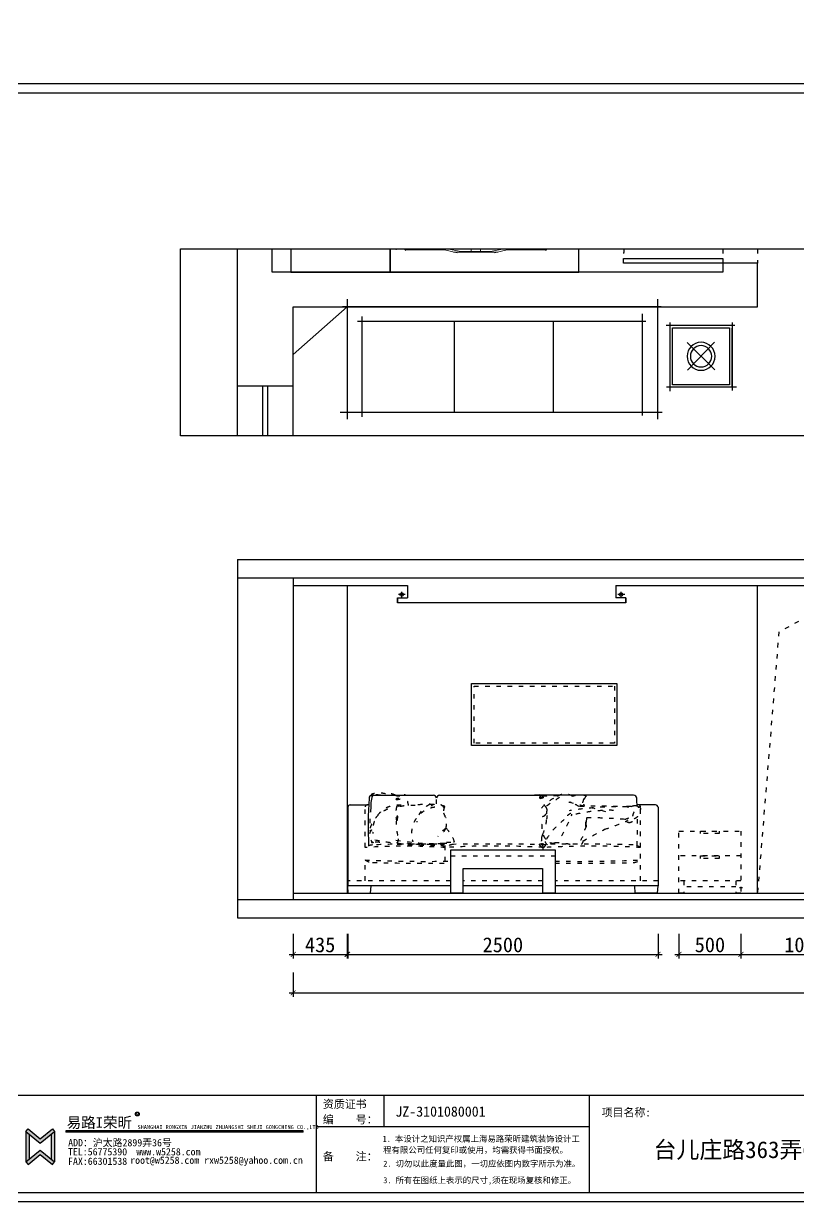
# Model space of a CAD drawing. Header units: millimetres. Extents: x -58733 to 427521, y -235734 to 553534.
# Drawn here: x 388330 to 394572, y -205479 to -195986 of the extents above; entities that cross this region are included whole.
import ezdxf
from ezdxf.xclip import XClip

# ---------------------------------------------------------------- set-up
doc = ezdxf.new("R2010")
doc.units = ezdxf.units.MM
doc.header["$XCLIPFRAME"] = 0
doc.linetypes.add('ACAD_ISO03W100', pattern=[30, 12, -18])
for name, color, linetype in [('00-墙体', 7, 'Continuous'), ('01.墙体', 7, 'Continuous'), ('02-活动家具', 1, 'Continuous'), ('ZL家具外框', 1, 'Continuous'), ('图框', 251, 'Continuous'), ('目录文字', 8, 'Continuous')]:
    doc.layers.add(name, color=color, linetype=linetype)
doc.layers.add('墙体', color=7, linetype='Continuous', lineweight=30)
doc.styles.get("Standard").update_dxf_attribs({"font": 'simsun.ttc'})
doc.styles.add('YQ_DIM', font='SUPEROS.SHX', dxfattribs={"width": 0.8, "bigfont": 'HZDX.SHX'})
doc.styles.add('宋体', font='simsun.ttc', dxfattribs={"height": 120})
doc.styles.add('英文', font='simhei.ttf')
doc.styles.add('黑体', font='simhei.ttf')
doc.dimstyles.new('1', dxfattribs={"dimscale": 33, "dimtxt": 3, "dimasz": 1.2, "dimexe": 1, "dimexo": 1, "dimgap": 0.5, "dimtad": 1, "dimdec": 0, "dimrnd": 5, "dimdsep": 46, "dimtxsty": '宋体', "dimblk": 'ARCHTICK', "dimcen": 0.5, "dimdle": 1, "dimclrd": 251, "dimclre": 252, "dimclrt": 2, "dimadec": 0, "dimazin": 0, "dimtfac": 1, "dimtdec": 0, "dimtix": 1, "dimtmove": 2, "dimatfit": 3, "dimldrblk": 'DOT', "dimfxl": 5, "dimfxlon": 1, "dimlwd": -1, "dimlwe": -1, "dimarcsym": 0})

# ---------------------------------------------------------------- blocks, each defined once
blk = doc.blocks.new('zw$A384')
for p, q in [((157.1, 2594.5), (157.1, 0)), ((1007.1, 8.4), (1007.1, 2576.5)), ((1068.5, 2538.9), (100, 2538.9)), ((928.6, 2418.9), (120.8, 2418.9)), ((887.1, 133.3), (887.1, 2455.2)), ((131.5, 158.9), (949.2, 158.9)), ((1068.5, 38.9), (100, 38.9))]:
    blk.add_line(p, q)
at = {"color": 251}
for p, q in [((157.1, 1672.3), (887.1, 1672.3)), ((157.1, 876.5), (887.1, 876.5))]:
    blk.add_line(p, q, dxfattribs=at)
blk = doc.blocks.new('zw$1ED')
at = {"color": 1}
for p, q in [((566.5, 522.5), (2.8, 522.5)), ((32, 553.1), (32, 1.2)), ((532.1, 0), (532.1, 548.9)), ((532.1, 522.5), (532.1, 46.3)), ((0, 22.4), (554.5, 22.4))]:
    blk.add_line(p, q, dxfattribs=at)
at = {"color": 251}
for p, q in [((512.1, 502.5), (52, 502.5)), ((52, 502.5), (52, 42.4)), ((512.1, 42.4), (512.1, 502.5)), ((170.4, 163.2), (393.7, 382.8)), ((390.5, 160), (173.6, 386)), ((52, 42.4), (512.1, 42.4))]:
    blk.add_line(p, q, dxfattribs=at)
blk.add_line((532.1, 22.4), (532.1, 498.6))
for radius in [112.9, 85.8]:
    blk.add_circle((282.1, 273), radius, dxfattribs=at)
blk = doc.blocks.new('zw$D427')
at = {"lineweight": 15}
for p, q in [((69, 1810), (0, 1810)), ((12.1, 1818.8), (12.1, 1754)), ((69, 1810), (90, 1828.2)), ((80.2, 1824.6), (399.4, 1824.6)), ((502.3, 1846.5), (399.4, 1824.6)), ((800.9, 1846.9), (905.2, 1824.6)), ((1224.1, 1824.6), (905.2, 1824.6)), ((1235.1, 1810.2), (1214.3, 1828.3)), ((1306.7, 1810.2), (1235.1, 1810.2)), ((1292.1, 1755), (1292.1, 1824.1)), ((0, 1764.9), (1306.7, 1765.1))]:
    blk.add_line(p, q, dxfattribs=at)
at = {"color": 251, "lineweight": 5, "true_color": 0x5a5a5a}
for p, q in [((1235.1, 1810.2), (69, 1810)), ((421.8, 1816.4), (532.4, 1837.3)), ((614.1, 1816.4), (421.8, 1816.4)), ((532.4, 1837.3), (771.9, 1837.3)), ((614.1, 1837.3), (614.1, 1816.4)), ((690.1, 1816.4), (690.1, 1837.3)), ((882.4, 1816.4), (690.1, 1816.4)), ((771.9, 1837.3), (882.4, 1816.4)), ((1292.1, 1769), (12.1, 1768.9))]:
    blk.add_line(p, q, dxfattribs=at)
at = {"lineweight": 15}
blk.add_lwpolyline([(830.8, 1842.2), (652.1, 1842.1), (473, 1842.1)], dxfattribs=at)
at = {"color": 250, "linetype": 'ACAD_ISO03W100', "lineweight": 0, "ltscale": 3}
for points in [[(1143.4, 1052.5), (1143.4, 952.5), (653.3, 1765), (165.9, 952.5), (165.9, 1052.5)], [(653.3, 1765), (653.5, 0), (585.9, 150)], [(653.5, 0), (720.9, 150)]]:
    blk.add_lwpolyline(points, dxfattribs=at)
blk = doc.blocks.new('家具布置图')
at = {"color": 12}
for p, q in [((166004.7, -192270.6), (167994.7, -192270.6)), ((166004.7, -192720.6), (167994.7, -192720.6))]:
    blk.add_line(p, q, dxfattribs=at)
for p, q in [((167994.7, -192720.6), (167994.7, -192270.6)), ((167994.7, -192270.6), (169664.7, -192270.6)), ((168914.7, -192550.6), (169664.7, -192550.6)), ((168914.7, -196180.6), (168914.7, -192550.6)), ((167994.7, -192720.6), (168634.7, -192720.6)), ((168249.7, -192720.6), (168634.7, -193154.4)), ((168634.7, -192720.6), (168634.7, -196460.6)), ((168984.7, -196180.6), (168914.7, -196180.6)), ((168984.7, -196460.6), (168984.7, -196180.6)), ((168634.7, -196460.6), (168984.7, -196460.6))]:
    blk.add_line(p, q)
at = {"color": 1}
for points in [[(168914.7, -192700.6), (168914.7, -193500.6), (169364.7, -193500.6), (169364.7, -192700.6)], [(168914.7, -193500.6), (168914.7, -195020.6), (169364.7, -195020.6), (169364.7, -193500.6)]]:
    blk.add_lwpolyline(points, close=True, dxfattribs=at)
at = {"layer": '00-墙体', "color": 42}
for p, q in [((166004.7, -192475.6), (167994.7, -192475.6)), ((166004.7, -192515.6), (167994.7, -192515.6))]:
    blk.add_line(p, q, dxfattribs=at)
at = {"layer": '02-活动家具', "color": 8, "linetype": 'ACAD_ISO03W100', "ltscale": 3}
for p, q in [((169784.7, -196180.6), (168984.7, -196180.6)), ((169784.7, -196460.6), (168984.7, -196460.6))]:
    blk.add_line(p, q, dxfattribs=at)
at = {"layer": '02-活动家具'}
blk.add_lwpolyline([(168984.7, -196180.6), (168984.7, -195380.6), (169024.7, -195380.6), (169024.7, -196180.6)], close=True, dxfattribs=at)
at = {"layer": '02-活动家具', "color": 8, "linetype": 'ACAD_ISO03W100', "ltscale": 3}
blk.add_arc((169014.7, -196151.1), 770.6, 357.80597, 89.25642, dxfattribs=at)
at = {"layer": '01.墙体', "color": 4, "xscale": -1, "rotation": 89.99999999999986}
blk.add_blockref('zw$1ED', (168508.5, -195724), dxfattribs=at)
at = {"layer": '02-活动家具'}
blk.add_blockref('zw$A384', (167627.6, -195693.3), dxfattribs=at)
at = {"layer": '02-活动家具', "rotation": 90}
for p in [(170917, -194843.1), (167596.9, -194984.9)]:
    blk.add_blockref('zw$D427', p, dxfattribs=at)
blk = doc.blocks.new('图框1比60')
h = blk.add_hatch(color=8)
edge = h.paths.add_edge_path()
edge.add_ellipse((163710, 45505), major_axis=(-0.2, 29.4), ratio=1, start_angle=269.6878, end_angle=449.6878)
edge.add_ellipse((163710, 45505), major_axis=(-0.2, 29.4), ratio=1, start_angle=89.5622, end_angle=269.5622)
edge = h.paths.add_edge_path(flags=16)
edge.add_ellipse((163710, 45505), major_axis=(0, 24.9), ratio=1, start_angle=269.966, end_angle=449.966)
edge.add_ellipse((163710, 45505), major_axis=(0, 24.9), ratio=1, start_angle=89.8872, end_angle=269.8872)
h = blk.add_hatch(color=8)
h.paths.add_polyline_path([(162213, 45056), (162434, 45236), (162401, 45277), (162213, 45124), (162025, 45277), (161992, 45236)])
h.paths.add_polyline_path([(162213, 44882), (162401, 44729), (162434, 44770), (162213, 44950), (161992, 44770), (162025, 44729)])
h = blk.add_hatch(color=8)
h.paths.add_polyline_path([(162044, 45193), (161992, 45236), (161992, 44770), (162044, 44813)])
h.paths.add_polyline_path([(162434, 45236), (162381, 45193), (162381, 44813), (162434, 44770)])
blk.add_hatch(color=8).paths.add_polyline_path([(162610, 45245), (162610, 45227), (166263, 45227), (166263, 45245)])
at = {"layer": '目录文字'}
h = blk.add_hatch(color=8, dxfattribs=at)
edge = h.paths.add_edge_path()
edge.add_ellipse((163710, 45505), major_axis=(-0.2, 29.4), ratio=1, start_angle=89.5622, end_angle=269.5622)
edge.add_ellipse((163710, 45505), major_axis=(-0.2, 29.4), ratio=1, start_angle=269.6621, end_angle=449.6621)
edge = h.paths.add_edge_path(flags=16)
edge.add_ellipse((163710, 45505), major_axis=(0, 24.9), ratio=1, start_angle=90.0288, end_angle=270.0288, ccw=False)
edge.add_ellipse((163710, 45505), major_axis=(0, 24.9), ratio=1, start_angle=-89.8872, end_angle=90.1128, ccw=False)
h.paths.add_polyline_path([(163689, 45539), (163733, 45539), (163733, 45472), (163689, 45472)], flags=9)
at = {"color": 8}
for p, q in [((161992, 45236), (162025, 45277)), ((161992, 45236), (161992, 44770)), ((161992, 45236), (162213, 45056)), ((162025, 45277), (162213, 45124)), ((162213, 45124), (162401, 45277)), ((162213, 45056), (162434, 45236)), ((162401, 45277), (162434, 45236)), ((162434, 45236), (162434, 44770)), ((166263, 45245), (162610, 45245)), ((166263, 45227), (162610, 45227)), ((166263, 45227), (166263, 45245)), ((162044, 45193), (162044, 44813)), ((162381, 45193), (162381, 44813)), ((161992, 44770), (162213, 44950)), ((162025, 44729), (162213, 44882)), ((162213, 44950), (162434, 44770)), ((162213, 44882), (162401, 44729)), ((161992, 44770), (162025, 44729)), ((162401, 44729), (162434, 44770))]:
    blk.add_line(p, q, dxfattribs=at)
blk.add_ellipse((163710, 45505, 0), major_axis=(0.1, 29.4), ratio=1, start_param=1.575118209033049, end_param=7.858303516212636, dxfattribs=at)
at = {"layer": '图框', "color": 121}
for p, q in [((186038, 61389), (161670, 61389)), ((161670, 44157), (186038, 44157))]:
    blk.add_line(p, q, dxfattribs=at)
at = {"layer": '图框', "color": 8}
for p, q in [((161809, 61249), (185898, 61249)), ((161809, 45797), (185898, 45797)), ((161809, 45797), (185898, 45797)), ((166465, 45797), (166465, 44297)), ((167511, 45797), (167511, 45305)), ((170675, 45797), (170675, 44297)), ((170675, 45305), (166465, 45305)), ((161809, 44297), (185898, 44297))]:
    blk.add_line(p, q, dxfattribs=at)
at = {"layer": '目录文字', "color": 8}
blk.add_line((162610, 45245), (162610, 45227), dxfattribs=at)
blk.add_ellipse((163710, 45505, 0), major_axis=(0.4, 24.9), ratio=1, start_param=1.571448490114663, end_param=7.854633797294249, dxfattribs=at)
for s, height, style, width, p in [('资质证书', 123.8, '宋体', 0.999898, (166569, 45595)), ('项目名称:', 123.3, '黑体', 0.999898, (170866, 45468)), ('易路I荣昕', 164.1, '黑体', 0.999898, (162621, 45292)), ('R', 44.9, 'YQ_DIM', 0.8, (163698, 45483, 0)), ('编    号：', 123.8, '宋体', 0.999898, (166569, 45359)), ('SHANGHAI RONGXIN JIANZHU ZHUANGSHI SHEJI GONGCHENG CO.,LTD', 61.54, '英文', 0.999898, (163713, 45273)), ('ADD：沪太路2899弄36号', 111.72, '英文', 0.999898, (162644, 45007)), ('1. 本设计之知识产权属上海易路荣昕建筑装饰设计工', 92.51, '黑体', 0.999898, (167491, 45076)), ('台儿庄路363弄67号603室', 258.72, '宋体', 0.999898, (171666, 44826)), ('TEL:56775390', 111.72, '英文', 0.999898, (162641, 44867)), ('www.w5258.com', 111.72, '英文', 0.999898, (163695, 44867)), ('备    注：', 123.8, '宋体', 0.999898, (166569, 44788)), ('程有限公司任何复印或使用，均需获得书面授权。', 92.51, '黑体', 0.999898, (167498, 44904)), ('FAX:66301538', 111.72, '英文', 0.999898, (162642, 44721)), ('root@w5258.com rxw5258@yahoo.com.cn', 111.72, '英文', 0.999898, (163600, 44737)), ('2. 切勿以此度量此图，一切应依图内数字所示为准。', 92.51, '黑体', 0.999898, (167500, 44693)), ('3. 所有在图纸上表示的尺寸,须在现场复核和修正。', 92.51, '黑体', 0.999898, (167500, 44438))]:
    blk.add_text(s, height=height, dxfattribs=dict(at, style=style, width=width)).set_placement(p)
at = {"layer": '目录文字', "width": 1}
blk.add_text('JZ-3101080001', height=157.18, dxfattribs=at).set_placement((167687, 45465))
blk = doc.blocks.new('G$CF9D15A2D')
at = {"color": 1}
for p, q in [((92.1, 789), (590.2, 789)), ((640.1, 789), (1499.9, 789)), ((2203.3, 789), (1404, 789)), ((-100, 692), (-100, 60)), ((-80, 712), (60, 712)), ((2380, 712), (2231.1, 712)), ((2400, 692), (2400, 60)), ((730, 350), (1570, 350)), ((730, 0), (730, 350)), ((1570, 350), (1570, 0)), ((830, 0), (830, 200)), ((830, 200), (1470, 200)), ((1470, 200), (1470, 0)), ((730, 60), (-100, 60)), ((-95, 0), (-100, 60)), ((-95, 0), (83.2, 0)), ((83.2, 0), (88.2, 60)), ((830, 0), (730, 0)), ((1470, 60), (830, 60)), ((1570, 0), (1470, 0)), ((2400, 60), (1570, 60)), ((2216.8, 0), (2211.8, 60)), ((2395, 0), (2216.8, 0)), ((2395, 0), (2400, 60))]:
    blk.add_line(p, q, dxfattribs=at)
at = {"color": 251, "linetype": 'ACAD_ISO03W100', "ltscale": 3}
for p, q in [((96.7, 789), (99.8, 789)), ((615.2, 719.5), (615.2, 765.5)), ((1616.5, 789), (1469.8, 789)), ((40, 368.4), (40, 692)), ((2260, 100), (2260, 692)), ((685.2, 257.5), (685.2, 407)), ((730, 300), (1570, 300)), ((1474.8, 350), (1474.8, 368.5)), ((40, 100), (40, 268)), ((730, 100), (-100, 100)), ((1470, 100), (830, 100)), ((2400, 100), (1570, 100))]:
    blk.add_line(p, q, dxfattribs=at)
at = {"color": 250, "linetype": 'ACAD_ISO03W100', "ltscale": 3}
blk.add_line((302.1, 620.8), (295.9, 540.6), dxfattribs=at)
at = {"color": 1}
for centre, radius, start, end in [((3679.5, 545.9), 3614.5, 176.5179, 182.60124), ((96.7, 764), 25, 90, 176.61074), ((335.4, 709.4), 248.7, 158.95796, 184.55398), ((590.2, 764), 25, 3.38926, 90), ((640.1, 764), 25, 90, 176.61074), ((2203.3, 764), 25, 3.38926, 90), ((-1379.5, 545.9), 3614.5, 2.45528, 3.4821), ((-80, 692), 20, 90, 180), ((2380, 692), 20, 0, 90)]:
    blk.add_arc(centre, radius, start, end, dxfattribs=at)
at = {"color": 251, "linetype": 'ACAD_ISO03W100', "ltscale": 3}
for centre, radius, start, end in [((112.7, 793.1), 20.9, 166.94527, 220.70221), ((154.4, 582.9), 223.7, 77.09949, 106.12126), ((158.4, 932), 138.9, 257.32817, 289.30148), ((227.1, 675.9), 127.1, 62.98728, 100.33619), ((315.2, 864.7), 81.4, 248.15283, 303.36211), ((299.1, 823.1), 67.5, 260.95284, 326.02048), ((120.5, 667.1), 272.3, 8.12114, 28.43233), ((1447.8, 834.6), 69.2, 267.51142, 318.76585), ((1469.8, 764), 25, 90, 176.61074), ((1638.6, 827.3), 195, 189.13922, 224.61151), ((1476.7, 800.2), 30.8, 187.28302, 268.35267), ((1544.2, 115.2), 669.2, 85.77636, 97.66353), ((1650.6, 690.3), 108.5, 55.73168, 121.77432), ((1772.5, 628.8), 163, 71.86414, 111.89969), ((2488, 519.9), 727.4, 160.58957, 165.60695), ((1870.4, 731.4), 70.4, 131.98699, 191.45856), ((60, 692), 20, 64.00067, 180), ((910.2, 562.6), 832.4, 171.22112, 184.83538), ((510.7, 640.3), 223.7, 163.87874, 192.90051), ((417.1, 250.4), 457.5, 86.62461, 105.47688), ((300.6, 682), 20.9, 49.29779, 103.05473), ((538.8, 251.3), 465.5, 83.53415, 101.74715), ((618.7, 649.9), 69.7, 33.48301, 131.79748), ((515.5, 558.6), 180.2, 348.80405, 40.10721), ((593.3, 445.6), 268.6, 70.78297, 75.53372), ((756.4, 659.2), 84.7, 151.83766, 195.39355), ((1455.8, 665.2), 50.8, 355.33221, 29.75297), ((1772.1, 629.2), 270.9, 169.99419, 187.72152), ((1689.9, 708.5), 23.7, 54.205, 107.86459), ((204.5, -5758.2), 6655.5, 74.53137, 77.16841), ((2015.2, -566.4), 1234.1, 88.76028, 105.3137), ((1633.3, 514.7), 224.4, 54.70433, 71.7089), ((1931.2, -2740.4), 3441.6, 86.12057, 93.2872), ((2522.5, 315.7), 836.5, 152.40168, 152.60805), ((1757.3, 692.2), 50.8, 10.15634, 29.75297), ((2163.5, 515.9), 182.5, 84.46991, 96.92615), ((2215.5, 629.1), 75, 88.5744, 120.85448), ((2175.5, 677.9), 84.5, 292.69628, 357.40627), ((2213.9, 655), 49.1, 63.32363, 88.14079), ((2254.7, 715.8), 25.3, 221.93062, 246.76171), ((2240, 692), 20, 0, 90), ((2229.6, 646.1), 50.3, 54.74785, 78.03783), ((2229.6, 646.1), 50.3, 54.74785, 78.03783), ((2242.3, 678.7), 18.3, 345.16642, 27.31395), ((614.9, 553.7), 324.3, 173.50588, 196.82892), ((674.3, 128.3), 478.2, 87.6554, 88.19676), ((1214.2, 604.2), 287.6, 332.53791, 2.19727), ((1986.7, 136.6), 570.3, 126.83205, 150.55585), ((1455.9, 613.3), 50.8, 340.03641, 14.45717), ((1763.2, 524.6), 136.7, 118.18395, 149.97048), ((1531.1, 1915.1), 1467.1, 287.33227, 295.4031), ((2164.9, 601.3), 29.4, 229.35315, 277.30802), ((2158.2, 636), 67.8, 271.4198, 334.09541), ((-1379.5, 545.9), 3614.5, 357.39876, 1.12701), ((144.8, 464.9), 69.7, 138.20252, 236.51699), ((468.9, 307.7), 310.8, 20.32402, 44.02552), ((-8368.8, 19284.4), 21427.9, 298.31131, 298.8426), ((114.9, 251.3), 138.5, 96.16217, 122.71594), ((349.1, 490.3), 268.6, 194.46628, 199.21703), ((135.5, 327.3), 84.7, 74.60645, 118.16234), ((443.5, -8034), 8430, 88.80899, 92.33508), ((554, 2622.9), 2235.2, 258.80131, 273.25681), ((812.3, 4004.8), 3615.9, 261.67289, 267.91911), ((264, 437.3), 46.3, 315.2864, 29.05958), ((396, 852.8), 458.9, 257.5382, 276.36217), ((528.7, 3816.8), 3428.9, 266.13233, 272.54667), ((491.5, -1942.2), 2341.3, 85.35818, 93.9798), ((521.8, 1404.9), 1010.9, 265.74289, 277.96477), ((603.8, 256.5), 138.5, 54.01, 83.83783), ((712.9, 125.4), 282.9, 86.38412, 100.37686), ((681.9, 651.6), 248.7, 265.44602, 288.36833), ((766.6, 255.7), 138.5, 96.16217, 125.99), ((1086, -6228.6), 6608.6, 86.627, 93.4773), ((1044, -15323.6), 15719.8, 88.35665, 91.06549), ((1697.6, -17636.8), 18032.8, 88.40349, 90.81433), ((1485.6, 417.3), 49.9, 207.57614, 257.50512), ((1527.2, 439), 66.4, 150.60422, 192.88337), ((1413, 435.2), 50.8, 341.90488, 16.32564), ((1229.3, 330.5), 248.3, 8.64096, 20.97624), ((1465.4, 397.5), 30.5, 288.10621, 345.16382), ((1539.3, 430), 50.9, 194.85591, 230.61545), ((1647, 481.3), 163.6, 327.55015, 348.23795), ((2185.1, 251.3), 138.5, 57.28406, 83.83783), ((362.6, -4259), 4638, 86.01175, 93.98825), ((1867.4, -6487.6), 6866.6, 86.72244, 93.27756), ((530.5, 10811.3), 10554.8, 267.3366, 271.08321), ((114.9, 384.4), 138.5, 237.28406, 263.83783), ((658.5, 27846), 27605, 268.84081, 270.1485), ((1769.5, 10811.3), 10554.8, 268.91679, 272.6634), ((1641.5, 27846), 27605, 269.8515, 271.15919), ((2185.1, 384.4), 138.5, 276.16217, 302.71594)]:
    blk.add_arc(centre, radius, start, end, dxfattribs=at)
at = {"color": 250, "linetype": 'ACAD_ISO03W100', "ltscale": 3}
for centre, radius, start, end in [((304.6, 741.1), 22.2, 68.62833, 136.36731), ((1698.9, 490.1), 308.2, 117.43442, 144.20248), ((2344.4, -455.9), 1431.7, 121.02887, 126.31037), ((314, 449.6), 245.4, 111.77621, 163.39637), ((305.5, 505.5), 204.8, 82.92004, 186.50686), ((161.6, 636.2), 138.9, 340.69852, 12.67183), ((627.3, 481.1), 213.2, 96.96973, 198.35715), ((632.6, 552), 177.6, 112.77505, 173.65373), ((1463.5, 657.7), 39.2, 279.39585, 10.43996), ((2084, -1778.1), 2474.6, 88.44867, 99.28566), ((765.8, 981.3), 1002.3, 328.82066, 339.83438), ((-16563.4, -975.3), 18448.7, 4.71055, 4.98388), ((780.1, 554.5), 1038, 359.07488, 4.02833), ((2299, 520.8), 481.3, 169.56573, 177.97661), ((1801.4, -3528.5), 4136.5, 85.42681, 89.66435), ((1848.5, 1393.7), 847.4, 289.48719, 294.13496), ((2275.5, 611.3), 81, 147.19446, 173.61319), ((806, 347.4), 209.7, 122.81816, 148.80677), ((821.5, 419.5), 166, 141.12025, 170.34903), ((1618.7, 528.8), 155.5, 170.23661, 219.10399), ((2106, 389.2), 320.6, 152.00156, 167.9784), ((1553.1, 488.1), 84.2, 253.78317, 288.06336), ((1579.5, -118.2), 523, 77.48406, 91.76168), ((2402.3, 111.9), 700.3, 150.56369, 156.38801)]:
    blk.add_arc(centre, radius, start, end, dxfattribs=at)
blk = doc.blocks.new('G$CAF156291')
at = {"color": 251, "linetype": 'ACAD_ISO03W100', "ltscale": 3}
for p, q in [((175, 500), (325, 500)), ((500, 300), (0, 300)), ((500, 100), (0, 100)), ((489.6, 46), (496.4, 47.1)), ((496.4, 47.1), (512.8, 45))]:
    blk.add_line(p, q, dxfattribs=at)
at = {"color": 1, "linetype": 'ACAD_ISO03W100', "ltscale": 3}
for p, q in [((40, 100), (40, 0)), ((460, 100), (460, 0)), ((460, 50), (40, 50))]:
    blk.add_line(p, q, dxfattribs=at)
blk.add_lwpolyline([(40, 0), (0, 0), (0, 500), (500, 500), (500, 0), (460, 0)], dxfattribs=at)
at = {"color": 251, "linetype": 'ACAD_ISO03W100', "ltscale": 3}
for points in [[(325, 480), (175, 480), (175, 500), (325, 500)], [(325, 280), (175, 280), (175, 300), (325, 300)]]:
    blk.add_lwpolyline(points, close=True, dxfattribs=at)
blk = doc.blocks.new('_ArchTick')
at = {"color": 0, "linetype": 'ByBlock', "const_width": 0.15}
blk.add_lwpolyline([(-0.5, -0.5), (0.5, 0.5)], dxfattribs=at)
blk = doc.blocks.new('*D1265')
at = {"color": 252}
for p, q in [((390940.9, -203322.8), (390940.9, -203520.8)), ((393440.9, -203322.8), (393440.9, -203520.8))]:
    blk.add_line(p, q, dxfattribs=at)
at = {"color": 251}
blk.add_line((390907.9, -203487.8), (393473.9, -203487.8), dxfattribs=at)
at = {"layer": 'Defpoints', "color": 0}
for p in [(390940.9, -202925.4), (393440.9, -202925.4), (393440.9, -203487.8)]:
    blk.add_point(p, dxfattribs=at)
at = {"color": 251, "linetype": 'ByBlock', "xscale": 39.6, "yscale": 39.6, "zscale": 39.6, "rotation": 180}
blk.add_blockref('_ArchTick', (390940.9, -203487.8), dxfattribs=at)
at = {"color": 251, "linetype": 'ByBlock', "xscale": 39.6, "yscale": 39.6, "zscale": 39.6}
blk.add_blockref('_ArchTick', (393440.9, -203487.8), dxfattribs=at)
at = {"color": 2, "insert": (392190.9, -203411.3), "char_height": 120, "attachment_point": 5, "style": '宋体'}
blk.add_mtext('2500', dxfattribs=at)
blk = doc.blocks.new('_Dot')
at = {"color": 0, "linetype": 'ByBlock', "lineweight": -2}
blk.add_line((-0.5, 0), (-1, 0), dxfattribs=at)
at = {"color": 0, "linetype": 'ByBlock', "const_width": 0.5}
blk.add_lwpolyline([(-0.25, 0, 1), (0.25, 0, 1)], format="xyb", close=True, dxfattribs=at)
blk = doc.blocks.new('*D1266')
at = {"color": 252}
for p, q in [((393608.7, -203322.8), (393608.7, -203520.8)), ((394108.7, -203322.8), (394108.7, -203520.8))]:
    blk.add_line(p, q, dxfattribs=at)
at = {"color": 251}
blk.add_line((393575.7, -203487.8), (394141.7, -203487.8), dxfattribs=at)
at = {"layer": 'Defpoints', "color": 0}
for p in [(393608.7, -202694.5), (394108.7, -202694.5), (394108.7, -203487.8)]:
    blk.add_point(p, dxfattribs=at)
at = {"color": 251, "linetype": 'ByBlock', "xscale": 39.6, "yscale": 39.6, "zscale": 39.6, "rotation": 180}
blk.add_blockref('_ArchTick', (393608.7, -203487.8), dxfattribs=at)
at = {"color": 251, "linetype": 'ByBlock', "xscale": 39.6, "yscale": 39.6, "zscale": 39.6}
blk.add_blockref('_ArchTick', (394108.7, -203487.8), dxfattribs=at)
at = {"color": 2, "insert": (393858.7, -203411.3), "char_height": 120, "attachment_point": 5, "style": '宋体'}
blk.add_mtext('500', dxfattribs=at)
blk = doc.blocks.new('*D1267')
at = {"color": 252}
for p, q in [((394108.7, -203322.8), (394108.7, -203520.8)), ((395132.1, -203322.8), (395132.1, -203520.8))]:
    blk.add_line(p, q, dxfattribs=at)
at = {"color": 251}
blk.add_line((394075.7, -203487.8), (395165.1, -203487.8), dxfattribs=at)
at = {"layer": 'Defpoints', "color": 0}
for p in [(394108.7, -202694.5), (395132.1, -202994.5), (395132.1, -203487.8)]:
    blk.add_point(p, dxfattribs=at)
at = {"color": 251, "linetype": 'ByBlock', "xscale": 39.6, "yscale": 39.6, "zscale": 39.6, "rotation": 180}
blk.add_blockref('_ArchTick', (394108.7, -203487.8), dxfattribs=at)
at = {"color": 251, "linetype": 'ByBlock', "xscale": 39.6, "yscale": 39.6, "zscale": 39.6}
blk.add_blockref('_ArchTick', (395132.1, -203487.8), dxfattribs=at)
at = {"color": 2, "insert": (394620.4, -203411.3), "char_height": 120, "attachment_point": 5, "style": '宋体'}
blk.add_mtext('1025', dxfattribs=at)
blk = doc.blocks.new('*D1275')
at = {"color": 252}
for p, q in [((390502.1, -203322.8), (390502.1, -203520.8)), ((390935.9, -203322.8), (390935.9, -203520.8))]:
    blk.add_line(p, q, dxfattribs=at)
at = {"color": 251}
blk.add_line((390469.1, -203487.8), (390968.9, -203487.8), dxfattribs=at)
at = {"layer": 'Defpoints', "color": 0}
for p in [(390502.1, -202967.4), (390935.9, -202967.4), (390935.9, -203487.8)]:
    blk.add_point(p, dxfattribs=at)
at = {"color": 251, "linetype": 'ByBlock', "xscale": 39.6, "yscale": 39.6, "zscale": 39.6, "rotation": 180}
blk.add_blockref('_ArchTick', (390502.1, -203487.8), dxfattribs=at)
at = {"color": 251, "linetype": 'ByBlock', "xscale": 39.6, "yscale": 39.6, "zscale": 39.6}
blk.add_blockref('_ArchTick', (390935.9, -203487.8), dxfattribs=at)
at = {"color": 2, "insert": (390719, -203411.3), "char_height": 120, "attachment_point": 5, "style": '宋体'}
blk.add_mtext('435', dxfattribs=at)
blk = doc.blocks.new('*D1276')
at = {"color": 252}
for p, q in [((390502.1, -203632.5), (390502.1, -203830.5)), ((399342.1, -203632.5), (399342.1, -203830.5))]:
    blk.add_line(p, q, dxfattribs=at)
at = {"color": 251}
blk.add_line((390469.1, -203797.5), (399375.1, -203797.5), dxfattribs=at)
at = {"layer": 'Defpoints', "color": 0}
for p in [(399342.1, -202843.3), (390502.1, -202967.4), (399342.1, -203797.5)]:
    blk.add_point(p, dxfattribs=at)
at = {"color": 251, "linetype": 'ByBlock', "xscale": 39.6, "yscale": 39.6, "zscale": 39.6, "rotation": 180}
blk.add_blockref('_ArchTick', (390502.1, -203797.5), dxfattribs=at)
at = {"color": 251, "linetype": 'ByBlock', "xscale": 39.6, "yscale": 39.6, "zscale": 39.6}
blk.add_blockref('_ArchTick', (399342.1, -203797.5), dxfattribs=at)
at = {"color": 2, "insert": (394922.1, -203721), "char_height": 120, "attachment_point": 5, "style": '宋体'}
blk.add_mtext('8840', dxfattribs=at)

msp = doc.modelspace()

# ---------------------------------------------------------------- linework, layer by layer
for p, q in [((390052.1, -200304.5), (390052.1, -203194.5)), ((390052.1, -200304.5), (399622.1, -200304.5)), ((390052.1, -200454.5), (399622.1, -200454.5)), ((390502.1, -200454.5), (390502.1, -203044.5)), ((390935.9, -200514.5), (390935.9, -202994.5)), ((394242.1, -202994.5), (394242.1, -200514.5)), ((390502.1, -202994.5), (399342.1, -202994.5)), ((390052.1, -203044.5), (399622.1, -203044.5)), ((390052.1, -203194.5), (399622.1, -203194.5))]:
    msp.add_line(p, q)
at = {"color": 1}
for p, q in [((390502.1, -200514.5), (391422.1, -200514.5)), ((391422.1, -200514.5), (391422.1, -200614.5)), ((393102.1, -200514.5), (397382.1, -200514.5)), ((393102.1, -200514.5), (393102.1, -200614.5)), ((391342.1, -200614.5), (391342.1, -200654.5)), ((391342.1, -200654.5), (391342.1, -200614.5)), ((391342.1, -200614.5), (391422.1, -200614.5)), ((393182.1, -200654.5), (391342.1, -200654.5)), ((393182.1, -200614.5), (393102.1, -200614.5)), ((393182.1, -200614.5), (393182.1, -200654.5)), ((393182.1, -200654.5), (393182.1, -200614.5))]:
    msp.add_line(p, q, dxfattribs=at)
at = {"color": 2}
for p, q in [((391375.7, -200612.2), (391375.7, -200565.8)), ((393142.9, -200612.2), (393142.9, -200565.8)), ((391405, -200587.9), (391349.1, -200587.9)), ((393172.3, -200587.9), (393116.3, -200587.9))]:
    msp.add_line(p, q, dxfattribs=at)
msp.add_lwpolyline([(389593, -199309.8), (389593, -197803), (399833.1, -197803), (399833.1, -199309.8)], close=True)
at = {"color": 251, "linetype": 'ACAD_ISO03W100', "ltscale": 3}
msp.add_lwpolyline([(395132.1, -200514.5), (394414.5, -200888.1), (394242.1, -202994.5)], dxfattribs=at)
msp.add_lwpolyline([(391959.3, -201325.5), (393089.2, -201325.5), (393089.2, -201785.5), (391959.3, -201785.5)], close=True, dxfattribs=at)
at = {"color": 2}
for centre in [(391375.7, -200587.5), (393142.9, -200587.5)]:
    msp.add_circle(centre, 14.4, dxfattribs=at)
at = {"layer": 'ZL家具外框', "color": 1}
msp.add_lwpolyline([(391939.3, -201305.5), (393109.2, -201305.5), (393109.2, -201805.5), (391939.3, -201805.5)], close=True, dxfattribs=at)

# ---------------------------------------------------------------- block references
at = {"color": 4}
ref = msp.add_blockref('家具布置图', (197781.5, -366903.3), dxfattribs=dict(at, rotation=90))
XClip(ref).set_block_clipping_path([(167593.5134436636, -202051.594992049), (169100.3569310574, -191811.4262220841)])
at = {"color": 140}
for name, p in [('G$CF9D15A2D', (391040.9, -202994.5)), ('G$CAF156291', (393608.7, -202994.5))]:
    msp.add_blockref(name, p, dxfattribs=at)
at = {"layer": '墙体', "color": 0, "xscale": 0.5227190518189174, "yscale": 0.5227190518189174, "zscale": 0.5227190518189174}
msp.add_blockref('图框1比60', (303672, -228560.5), dxfattribs=at)

# ---------------------------------------------------------------- dimensions: what is measured, and where the dimension line sits
at = {"color": 140}
for base, p1, p2, picture, middle in [((394108.7, -203487.8), (393608.7, -202694.5), (394108.7, -202694.5), '*D1266', (393858.7, -203411.3)), ((395132.1, -203487.8), (394108.7, -202694.5), (395132.1, -202994.5), '*D1267', (394620.4, -203411.3)), ((399342.1, -203797.5), (390502.1, -202967.4), (399342.1, -202843.3), '*D1276', (394922.1, -203721)), ((393440.9, -203487.8), (390940.9, -202925.4), (393440.9, -202925.4), '*D1265', (392190.9, -203411.3)), ((390935.9, -203487.8), (390502.1, -202967.4), (390935.9, -202967.4), '*D1275', (390719, -203411.3))]:
    dim = msp.add_linear_dim(base=base, p1=p1, p2=p2, dimstyle='1', dxfattribs=at)
    dim.commit()
    dim.dimension.update_dxf_attribs({"geometry": picture, "text_midpoint": middle})

doc.saveas('drawing.dxf')
